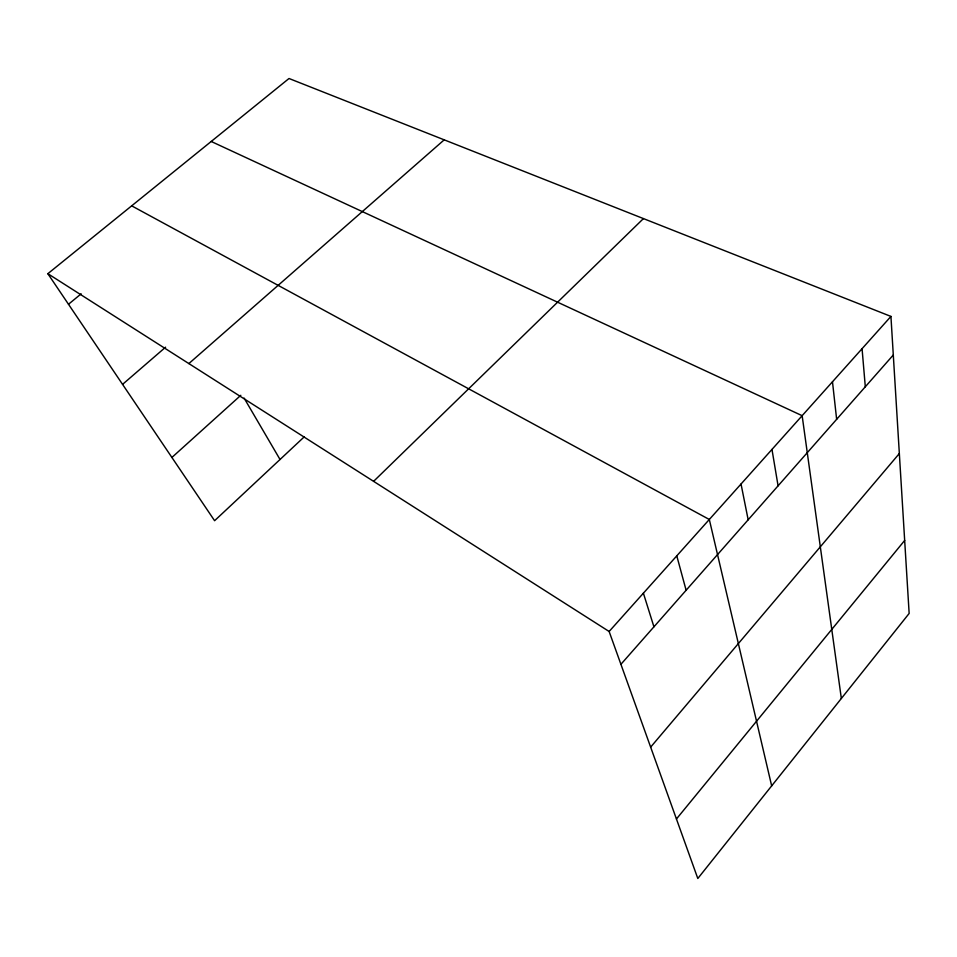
<?xml version="1.0" encoding="UTF-8"?>
<svg xmlns="http://www.w3.org/2000/svg" width="957" height="957" viewBox="0 0 957 957"><rect width="100%" height="100%" fill="white"/><g stroke="black" fill="none" stroke-linecap="round" stroke-linejoin="round"><path stroke-width="1.44" d="M676.443 818.989L904.676 540.43M650.64 747.142L899.341 453.522M620.914 664.314L893.3 354.987M890.931 316.42L909.15 613.437L697.809 878.502L609.13 631.488L890.931 316.42L289.014 78.498L47.85 273.69L214.595 520.704L304.35 436.739M373.601 481.347L643.439 218.591M171.901 457.458L240.817 395.301M188.864 363.576L444.204 139.842M122.568 384.367L165.597 347.176M68.497 304.266L81.154 293.823M211.21 141.469L802.145 415.685L841.347 698.478M131.671 205.839L709.316 519.484L771.665 785.876M47.85 273.69L609.13 631.488M244.095 398.064L280.03 459.492M643.391 593.184L653.93 626.811M676.778 555.861L686.121 590.254M741.029 484.015L748.171 519.795M771.976 449.431L778.077 485.833M832.482 381.771L836.645 419.322M862.066 348.695L865.307 386.772"/></g></svg>
